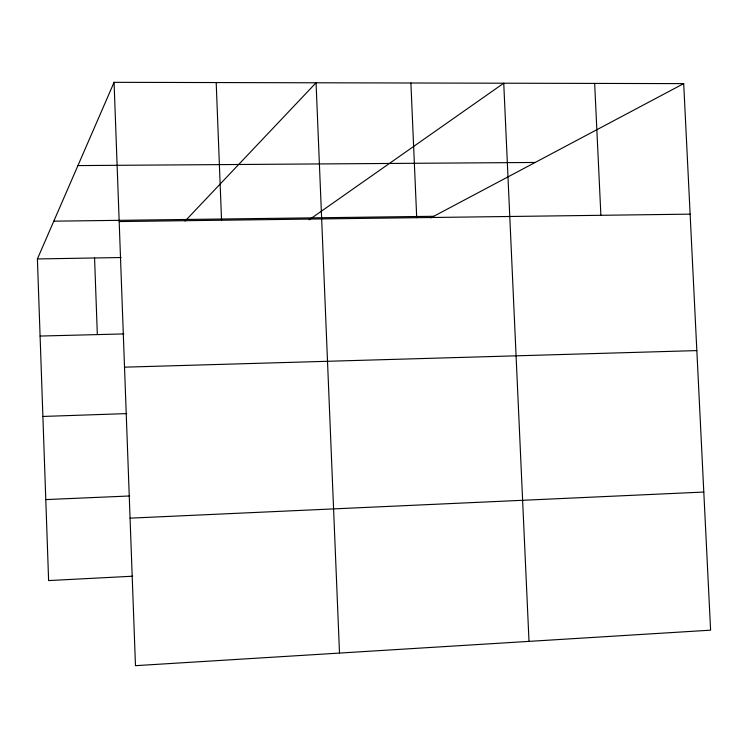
<?xml version="1.0" encoding="UTF-8"?>
<svg xmlns="http://www.w3.org/2000/svg" width="748" height="748" viewBox="0 0 748 748"><rect width="100%" height="100%" fill="white"/><g stroke="black" fill="none" stroke-linecap="round" stroke-linejoin="round"><path stroke-width="1.12" d="M132.761 576.212L48.611 580.579L37.4 258.948L114.07 82.327L683.7 83.617L710.6 630.171L135.472 665.673L114.07 82.327M185.065 221.09L316.058 82.785L339.508 653.079M309.092 219.819L503.741 83.206L529.004 641.382M430.661 217.93L683.7 83.617M130.059 518.158L703.803 492.053M45.787 499.589L129.815 495.971M42.888 416.449L126.795 413.597M124.523 367.165L696.837 350.597M40.083 336.048L123.878 333.926M37.4 258.948L121.073 257.527M53.8 221.174L433.747 216.294M119.175 221.558L690.124 214.143M77.932 165.579L535.166 162.466M594.66 83.411L600.887 215.302M410.895 83L416.711 217.696M216.191 82.561L221.548 220.23M94.566 257.976L97.334 334.599"/></g></svg>
